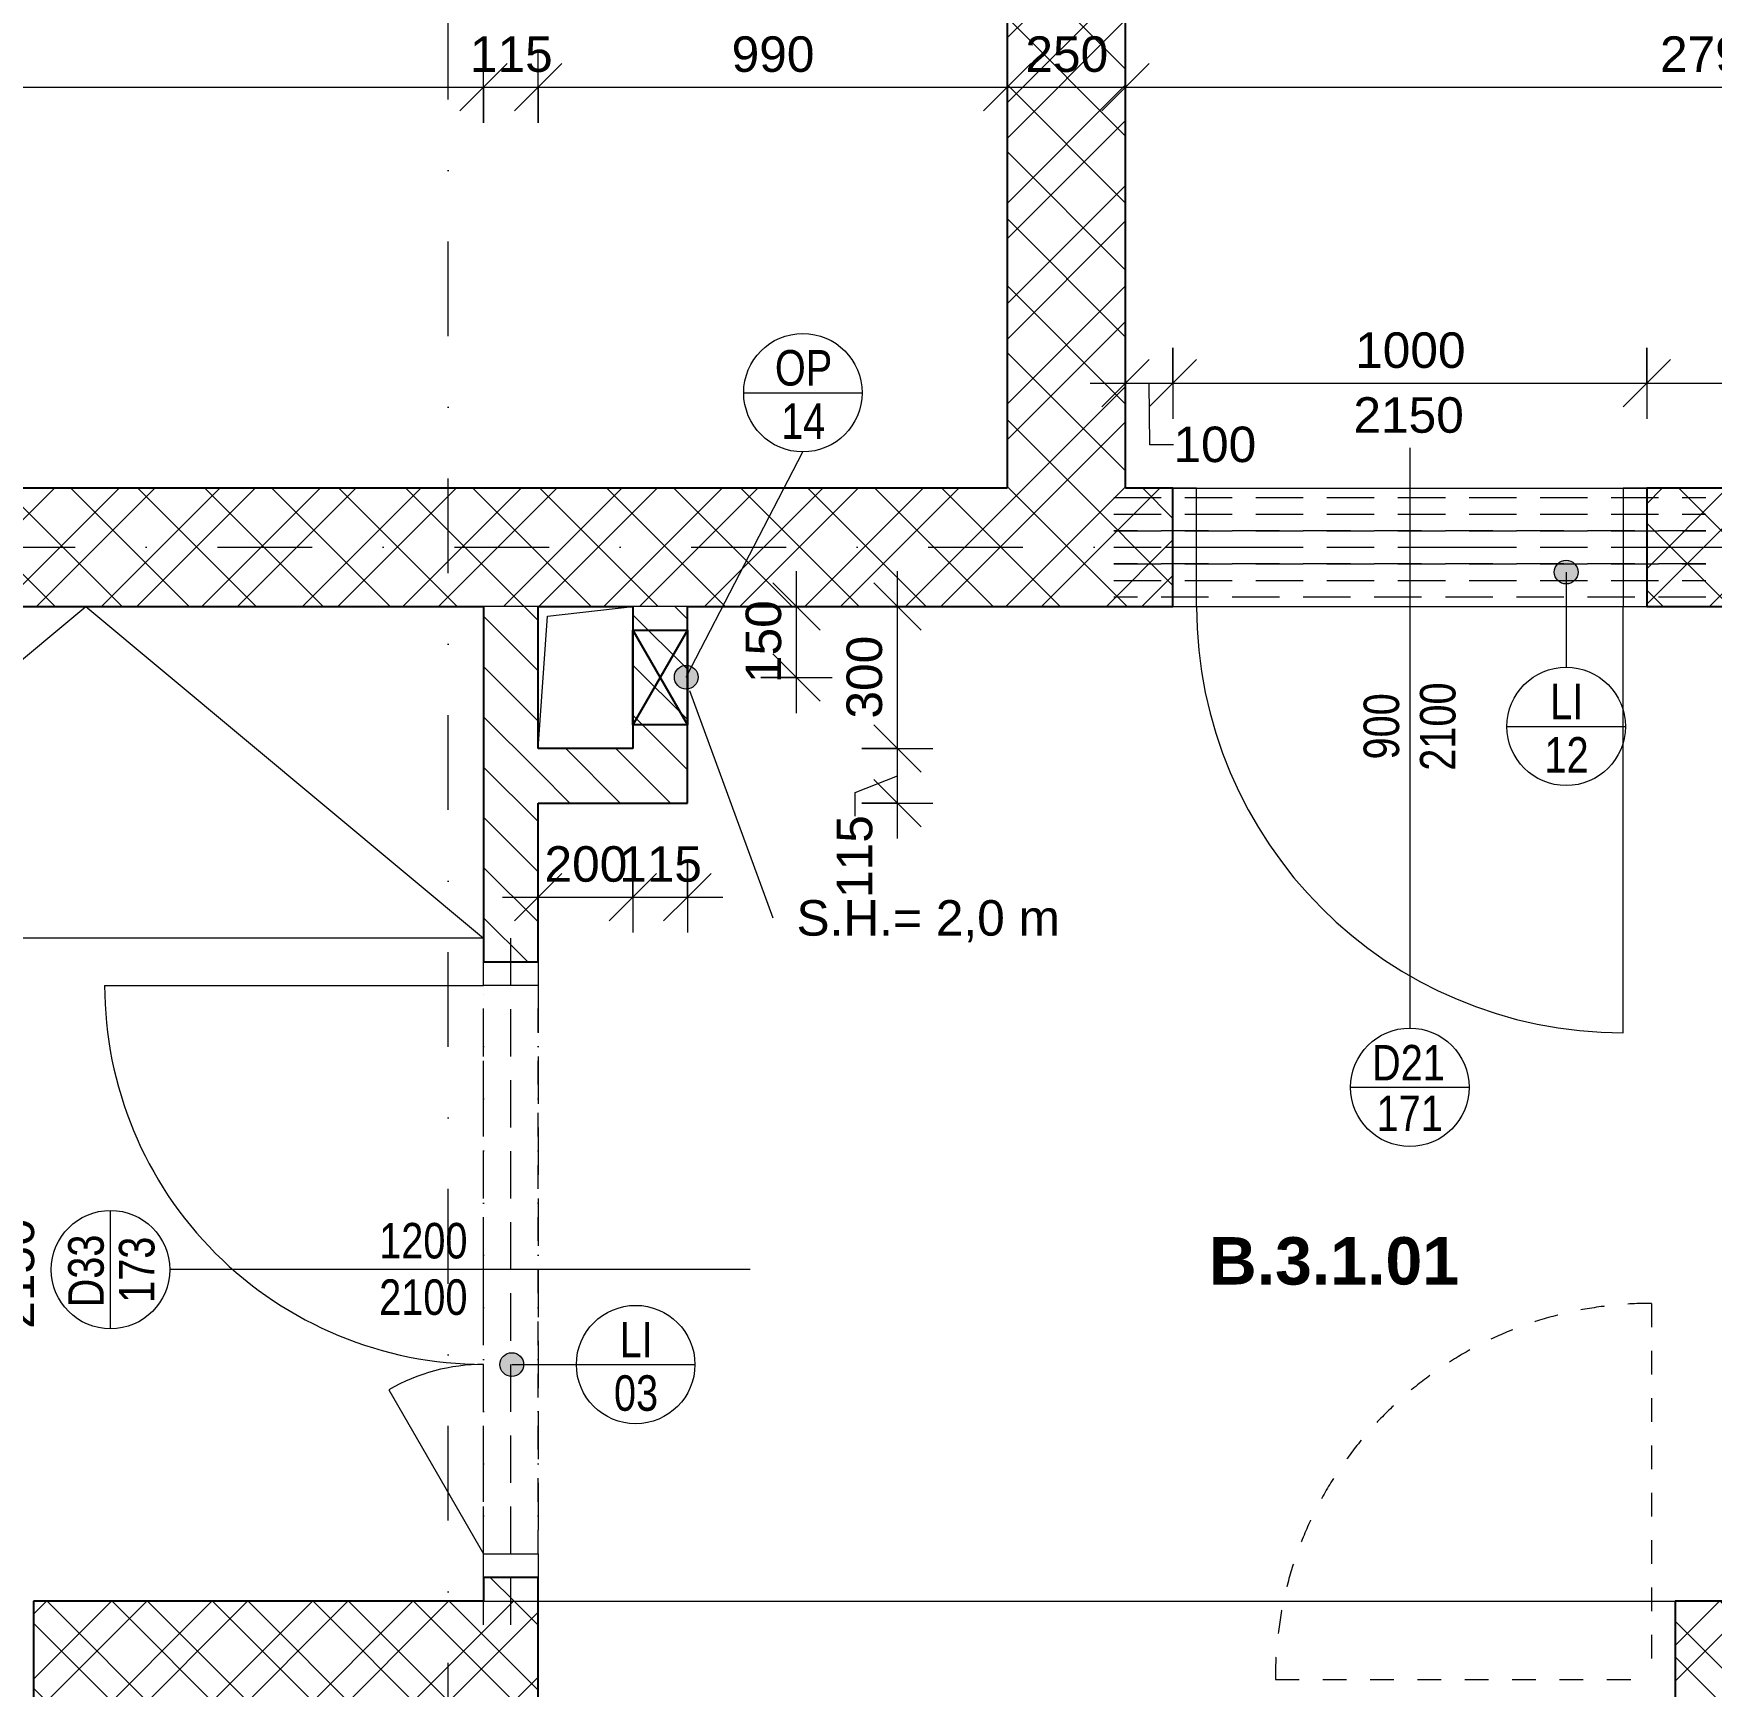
# Model space of a CAD drawing. Header units: millimetres. Extents: x -8380 to 43341, y -2985 to 58543.
# Drawn here: x 896 to 4437, y 48398 to 51887 of the extents above; entities that cross this region are included whole.
import ezdxf

# ---------------------------------------------------------------- set-up
doc = ezdxf.new("R2010")
doc.units = ezdxf.units.MM
for name, pattern in [('HA_Dash_2mm-S1mm', [100, 50, -50]), ('HA_Dash_3mm-S1mm', [150, 100, -50]), ('HA_DashDot_10mm-S3mm', [500, 200, -150, 0, -150]), ('HA_DashDot_2_2mm-S0_6mm', [110, 50, -30, 0, -30])]:
    doc.linetypes.add(name, pattern=pattern)
for name, color, linetype, lineweight in [('A-____-____-DIMS', 9, 'Continuous', 5), ('A-____-____-DIMS-50', 9, 'Continuous', 5), ('A-AREA-____-IDEN', 9, 'Continuous', 9), ('A-DETL-____-OTLN', 9, 'Continuous', 25), ('A-DETL-GENF-OTLN', 9, 'Continuous', 9), ('A-DOOR-____-IDEN', 9, 'Continuous', 9), ('A-DOOR-____-MCUT', 9, 'HA_DashDot_2_2mm-S0_6mm', 9), ('A-DOOR-____-OTLN', 9, 'Continuous', 9), ('A-DOOR-FRAM-MCUT', 9, 'Continuous', 9), ('A-GENM-____-HDLN', 9, 'HA_Dash_3mm-S1mm', 9), ('A-GENM-____-IDEN', 9, 'Continuous', 9), ('A-GENM-____-OTLN', 9, 'Continuous', 9), ('A-WALL-____-MCUT', 9, 'Continuous', 25), ('A-WALL-____-OTLN', 9, 'Continuous', 9), ('A-WALL-____-PATT', 9, 'Continuous', 25), ('G-____-____-TEXT', 9, 'Continuous', 5), ('I-FURN-____-OTLN', 9, 'Continuous', 9), ('I-WALL-____-MCUT', 9, 'Continuous', 25), ('S-GRID-____-OTLN', 9, 'Continuous', 5)]:
    doc.layers.add(name, color=color, linetype=linetype, lineweight=lineweight)
doc.styles.add('Arial_1', font='arial.ttf', dxfattribs={"height": 75})
doc.styles.add('Arial_2', font='arial.ttf', dxfattribs={"width": 0.8, "height": 75})
doc.styles.add('Arial_B', font='arialbd.ttf', dxfattribs={"height": 100})
doc.dimstyles.new('Inner_Dimensions', dxfattribs={"dimscale": 304.8, "dimtxt": 76.519455, "dimasz": 0.328084, "dimexe": 0.246063, "dimexo": 0.0625, "dimgap": 0.032808, "dimtad": 1, "dimdec": 0, "dimzin": 0, "dimdsep": 46, "dimtxsty": 'Arial_1', "dimblk1": 'OBLIQUE', "dimblk2": 'OBLIQUE', "dimsah": 1, "dimcen": 0.09, "dimdle": 0.246063, "dimazin": 0, "dimtfac": 1, "dimtdec": 4, "dimtix": 1, "dimtmove": 2, "dimatfit": 3, "dimfxl": 0.246063, "dimfxlon": 1, "dimtvp": 1, "dimtolj": 1, "dimtzin": 0, "dimlwd": 9, "dimlwe": 9, "dimarcsym": 2})
doc.dimstyles.new('Inner_Dimensions_1', dxfattribs={"dimscale": 304.8, "dimtxt": 76.519455, "dimasz": 0.328084, "dimexe": 0.246063, "dimexo": 0.0625, "dimgap": 0.032808, "dimtad": 1, "dimdec": 0, "dimzin": 0, "dimdsep": 46, "dimtxsty": 'Arial_1', "dimblk1": 'OBLIQUE', "dimblk2": 'OBLIQUE', "dimsah": 1, "dimcen": 0.09, "dimdle": 0.246063, "dimazin": 0, "dimtfac": 1, "dimtdec": 4, "dimtix": 1, "dimtmove": 0, "dimatfit": 3, "dimfxl": 0.246063, "dimfxlon": 1, "dimtvp": 1, "dimtolj": 1, "dimtzin": 0, "dimlwd": 9, "dimlwe": 9, "dimarcsym": 2})
doc.dimstyles.new('Inner_Dimensions_2', dxfattribs={"dimscale": 304.8, "dimtxt": 76.519455, "dimasz": 0.328084, "dimexe": 0.246063, "dimexo": 0.0625, "dimgap": 0.032808, "dimtad": 1, "dimdec": 0, "dimzin": 0, "dimdsep": 46, "dimtxsty": 'Arial_1', "dimblk1": 'OBLIQUE', "dimblk2": 'OBLIQUE', "dimsah": 1, "dimcen": 0.09, "dimdle": 0.246063, "dimazin": 0, "dimtfac": 1, "dimtdec": 4, "dimtix": 1, "dimtmove": 1, "dimatfit": 3, "dimfxl": 0.246063, "dimfxlon": 1, "dimtvp": 1, "dimtolj": 1, "dimtzin": 0, "dimlwd": 9, "dimlwe": 9, "dimarcsym": 2})
pattern_1 = [(45, (0, 0), (-106.066, 106.066), []), (45, (75, 0), (-106.066, 106.066), []), (315, (0, 0), (70.71068, 70.71068), [])]
pattern_2 = [(135, (0, 0), (-53.03301, -53.03301), [])]

# ---------------------------------------------------------------- blocks, each defined once
blk = doc.blocks.new('HA_DR_Single_Swing_Solid - In_BJ_900x2100_Vstupni-2124296-DPS_3NP - B')
at = {"layer": 'A-DOOR-____-MCUT'}
for p, q in [((-450, 125), (450, 125)), ((-450, -125), (450, -125))]:
    blk.add_line(p, q, dxfattribs=at)
at = {"layer": 'A-DOOR-____-OTLN'}
for p, q in [((-500, 125), (500, 125)), ((-500, -125), (500, -125))]:
    blk.add_line(p, q, dxfattribs=at)
at = {"layer": 'A-DOOR-____-OTLN', "lineweight": 5}
blk.add_line((450, -1025), (450, -125), dxfattribs=at)
blk.add_arc((450, -125), 900, 180, 270, dxfattribs=at)
at = {"layer": 'A-DOOR-FRAM-MCUT'}
for p, q in [((-450, 125), (-500, 125)), ((-450, -125), (-450, 125)), ((500, 125), (450, 125)), ((450, 125), (450, -125)), ((-500, -125), (-450, -125)), ((450, -125), (500, -125))]:
    blk.add_line(p, q, dxfattribs=at)
blk = doc.blocks.new('HA_DR_Double_Swing_Solid - In_BJ_1200x2100_800-1670814-DPS_3NP - B')
at = {"layer": 'A-DOOR-____-MCUT'}
for p, q in [((-600, 57.5), (600, 57.5)), ((-600, -57.5), (600, -57.5))]:
    blk.add_line(p, q, dxfattribs=at)
at = {"layer": 'A-DOOR-____-OTLN', "lineweight": 5}
for p, q in [((600, 857.5), (600, 57.5)), ((-253.6, 257.5), (-600, 57.5))]:
    blk.add_line(p, q, dxfattribs=at)
for centre, radius, start, end in [((600, 57.5), 800, 90, 180), ((-600, 57.5), 400, 360, 30)]:
    blk.add_arc(centre, radius, start, end, dxfattribs=at)
at = {"layer": 'A-DOOR-FRAM-MCUT'}
for p, q in [((-650, 57.5), (-600, 57.5)), ((-600, 57.5), (-600, -57.5)), ((600, 57.5), (650, 57.5)), ((600, -57.5), (600, 57.5)), ((-600, -57.5), (-650, -57.5)), ((650, -57.5), (600, -57.5))]:
    blk.add_line(p, q, dxfattribs=at)
blk = doc.blocks.new('NAB_Šatní_skříň_ADNS - 700x2000xšířka-2142803-DPS_3NP - B')
at = {"layer": 'I-FURN-____-OTLN'}
for p, q in [((0, -700), (840, 0)), ((840, 0), (1680, -700)), ((1680, -700), (0, -700))]:
    blk.add_line(p, q, dxfattribs=at)
blk = doc.blocks.new('ABMV_CW_Single_Swing_Generic - Ex_Glass_SKLOPNE-1863490-DPS_3NP - B')
at = {"layer": 'A-DOOR-____-OTLN', "linetype": 'HA_Dash_2mm-S1mm', "lineweight": 5}
for p in [(396.9375, 823.875), (-396.9375, 30)]:
    blk.add_line(p, (396.9375, 30), dxfattribs=at)
blk.add_arc((396.9375, 30), 793.875, 90, 180, dxfattribs=at)
blk = doc.blocks.new('HA_GM_Shaft_Rectangle - Default-2138721-DPS_3NP - B')
at = {"layer": 'A-DETL-GENF-OTLN'}
for p, q in [((20, -20), (200, 0)), ((0, -300), (20, -20))]:
    blk.add_line(p, q, dxfattribs=at)
at = {"layer": 'A-GENM-____-OTLN'}
for p, q in [((0, -300), (0, 0)), ((0, 0), (200, 0)), ((200, 0), (200, -300)), ((200, -300), (0, -300))]:
    blk.add_line(p, q, dxfattribs=at)
blk = doc.blocks.new('TB_Porotherm KP11_5_1500mm - TB_Porotherm KP11_5_1500mm-1920557-DPS_3NP - B')
at = {"layer": 'A-GENM-____-HDLN'}
for p, q in [((-750, 57.5), (750, 57.5)), ((-750, 0), (750, 0)), ((750, -57.5), (-750, -57.5))]:
    blk.add_line(p, q, dxfattribs=at)
blk = doc.blocks.new('TB_Porotherm KP7_1250mm - TB_Porotherm KP7_1250mm-1913705-DPS_3NP - B')
at = {"layer": 'A-GENM-____-HDLN'}
for p, q in [((-625, 35), (625, 35)), ((-625, 0), (625, 0)), ((625, -35), (-625, -35))]:
    blk.add_line(p, q, dxfattribs=at)
blk = doc.blocks.new('DIMBLOCK23-DPS_3NP - B')
at = {"layer": 'A-____-____-DIMS-50', "lineweight": 9}
for p, q in [((-939.3, 51849.1), (-939.3, 51699.1)), ((-939.3, 51774.1), (-939.3, 51849.1)), ((-939.3, 51774.1), (-889.3, 51824.1)), ((1845.7, 51699.1), (1845.7, 51849.1)), ((1845.7, 51774.1), (1895.7, 51824.1)), ((-939.3, 51774.1), (-989.3, 51724.1)), ((-939.3, 51774.1), (1845.7, 51774.1)), ((1845.7, 51774.1), (1795.7, 51724.1)), ((1845.7, 51774.1), (1845.7, 51699.1))]:
    blk.add_line(p, q, dxfattribs=at)
at = {"layer": 'A-____-____-DIMS-50', "color": 0, "lineweight": 9, "insert": (337.8, 51881.5), "char_height": 75, "width": 276.883, "attachment_point": 1, "line_spacing_factor": 0.941778, "style": 'Arial_1'}
blk.add_mtext('2785', dxfattribs=at)
blk = doc.blocks.new('_Oblique')
at = {"color": 0, "linetype": 'ByBlock', "lineweight": -2}
blk.add_line((-0.5, -0.5), (0.5, 0.5), dxfattribs=at)
blk = doc.blocks.new('DIMBLOCK24-DPS_3NP - B')
at = {"layer": 'A-____-____-DIMS-50', "lineweight": 9}
for p, q in [((1845.7, 51699.1), (1845.7, 51849.1)), ((1845.7, 51774.1), (1895.7, 51824.1)), ((1960.7, 51699.1), (1960.7, 51849.1)), ((1960.7, 51774.1), (2010.7, 51824.1)), ((1845.7, 51774.1), (1795.7, 51724.1)), ((1845.7, 51774.1), (1960.7, 51774.1)), ((1845.7, 51774.1), (1845.7, 51699.1)), ((1960.7, 51774.1), (1910.7, 51724.1)), ((1960.7, 51774.1), (1960.7, 51699.1))]:
    blk.add_line(p, q, dxfattribs=at)
at = {"layer": 'A-____-____-DIMS-50', "color": 0, "lineweight": 9, "insert": (1816.7, 51881.5), "char_height": 75, "width": 207.662, "attachment_point": 1, "line_spacing_factor": 0.941778, "style": 'Arial_1'}
blk.add_mtext('115', dxfattribs=at)
blk = doc.blocks.new('DIMBLOCK25-DPS_3NP - B')
at = {"layer": 'A-____-____-DIMS-50', "lineweight": 9}
for p, q in [((1960.7, 51699.1), (1960.7, 51849.1)), ((1960.7, 51774.1), (2010.7, 51824.1)), ((2950.7, 51849.1), (2950.7, 51699.1)), ((2950.7, 51774.1), (2950.7, 51849.1)), ((2950.7, 51774.1), (3000.7, 51824.1)), ((1960.7, 51774.1), (1910.7, 51724.1)), ((1960.7, 51774.1), (2950.7, 51774.1)), ((1960.7, 51774.1), (1960.7, 51699.1)), ((2950.7, 51774.1), (2900.7, 51724.1))]:
    blk.add_line(p, q, dxfattribs=at)
at = {"layer": 'A-____-____-DIMS-50', "color": 0, "lineweight": 9, "insert": (2369.2, 51881.5), "char_height": 75, "width": 207.662, "attachment_point": 1, "line_spacing_factor": 0.941778, "style": 'Arial_1'}
blk.add_mtext('990', dxfattribs=at)
blk = doc.blocks.new('DIMBLOCK26-DPS_3NP - B')
at = {"layer": 'A-____-____-DIMS-50', "lineweight": 9}
for p, q in [((2950.7, 51849.1), (2950.7, 51699.1)), ((2950.7, 51774.1), (2950.7, 51849.1)), ((2950.7, 51774.1), (3000.7, 51824.1)), ((3200.7, 51849.1), (3200.7, 51699.1)), ((3200.7, 51774.1), (3200.7, 51849.1)), ((3200.7, 51774.1), (3250.7, 51824.1)), ((2950.7, 51774.1), (2900.7, 51724.1)), ((2950.7, 51774.1), (3200.7, 51774.1)), ((3200.7, 51774.1), (3150.7, 51724.1))]:
    blk.add_line(p, q, dxfattribs=at)
at = {"layer": 'A-____-____-DIMS-50', "color": 0, "lineweight": 9, "insert": (2989.2, 51881.5), "char_height": 75, "width": 207.662, "attachment_point": 1, "line_spacing_factor": 0.941778, "style": 'Arial_1'}
blk.add_mtext('250', dxfattribs=at)
blk = doc.blocks.new('DIMBLOCK27-DPS_3NP - B')
at = {"layer": 'A-____-____-DIMS-50', "lineweight": 9}
for p, q in [((3200.7, 51849.1), (3200.7, 51699.1)), ((3200.7, 51774.1), (3200.7, 51849.1)), ((3200.7, 51774.1), (3250.7, 51824.1)), ((5990.7, 51849.1), (5990.7, 51699.1)), ((5990.7, 51774.1), (5990.7, 51849.1)), ((5990.7, 51774.1), (6040.7, 51824.1)), ((3200.7, 51774.1), (3150.7, 51724.1)), ((3200.7, 51774.1), (5990.7, 51774.1)), ((5990.7, 51774.1), (5940.7, 51724.1))]:
    blk.add_line(p, q, dxfattribs=at)
at = {"layer": 'A-____-____-DIMS-50', "color": 0, "lineweight": 9, "insert": (4328.8, 51881.5), "char_height": 75, "width": 276.883, "attachment_point": 1, "line_spacing_factor": 0.941778, "style": 'Arial_1'}
blk.add_mtext('2790', dxfattribs=at)
blk = doc.blocks.new('HA_TAG_Door_TypeMark_wDimensions - Scale50_Right with Bouble-921060-DPS_3NP - B')
at = {"layer": 'A-DOOR-____-IDEN'}
for p, q in [((0, 5), (0, -19.5)), ((-2.5, -22), (2.5, -22))]:
    blk.add_line(p, q, dxfattribs=at)
blk.add_circle((0, -22), 2.5, dxfattribs=at)
blk = doc.blocks.new('HA_TAG_Door_TypeMark_wDimensions - Scale50_Left with Bouble-921048-DPS_3NP - B')
at = {"layer": 'A-DOOR-____-IDEN'}
for p, q in [((-2.5, 22), (2.5, 22)), ((0, -5), (0, 19.5))]:
    blk.add_line(p, q, dxfattribs=at)
blk.add_circle((0, 22), 2.5, dxfattribs=at)
blk = doc.blocks.new('DIMBLOCK87-DPS_3NP - B')
at = {"layer": 'A-____-____-DIMS-50', "lineweight": 9}
for p, q in [((1960.7, 50139.3), (1960.7, 49989.3)), ((1960.7, 50064.3), (1960.7, 50139.3)), ((2160.7, 50139.3), (2160.7, 49989.3)), ((2160.7, 50064.3), (2160.7, 50139.3)), ((1960.7, 50064.3), (2010.7, 50114.3)), ((2160.7, 50064.3), (2210.7, 50114.3)), ((1885.7, 50064.3), (2160.7, 50064.3)), ((1960.7, 50064.3), (1910.7, 50014.3)), ((2160.7, 50064.3), (2110.7, 50014.3))]:
    blk.add_line(p, q, dxfattribs=at)
at = {"layer": 'A-____-____-DIMS-50', "color": 0, "lineweight": 9, "insert": (1974.2, 50171.7), "char_height": 75, "width": 207.662, "attachment_point": 1, "line_spacing_factor": 0.941778, "style": 'Arial_1'}
blk.add_mtext('200', dxfattribs=at)
blk = doc.blocks.new('DIMBLOCK88-DPS_3NP - B')
at = {"layer": 'A-____-____-DIMS-50', "lineweight": 9}
for p, q in [((2160.7, 50139.3), (2160.7, 49989.3)), ((2160.7, 50064.3), (2160.7, 50139.3)), ((2275.7, 50139.3), (2275.7, 49989.3)), ((2275.7, 50064.3), (2275.7, 50139.3)), ((2160.7, 50064.3), (2210.7, 50114.3)), ((2275.7, 50064.3), (2325.7, 50114.3)), ((2160.7, 50064.3), (2110.7, 50014.3)), ((2160.7, 50064.3), (2350.7, 50064.3)), ((2275.7, 50064.3), (2225.7, 50014.3))]:
    blk.add_line(p, q, dxfattribs=at)
at = {"layer": 'A-____-____-DIMS-50', "color": 0, "lineweight": 9, "insert": (2131.7, 50171.7), "char_height": 75, "width": 207.662, "attachment_point": 1, "line_spacing_factor": 0.941778, "style": 'Arial_1'}
blk.add_mtext('115', dxfattribs=at)
blk = doc.blocks.new('DIMBLOCK89-DPS_3NP - B')
at = {"layer": 'A-____-____-DIMS-50', "lineweight": 9}
for p, q in [((2719, 50377.7), (2669, 50427.7)), ((2644, 50377.7), (2794, 50377.7)), ((2719, 50377.7), (2644, 50377.7)), ((2719, 50187.7), (2719, 50377.7)), ((2719, 50377.7), (2769, 50327.7)), ((2629.6, 50285.4), (2719, 50320.2)), ((2719, 50262.7), (2669, 50312.7)), ((2629.6, 50235.4), (2629.6, 50285.4)), ((2644, 50262.7), (2794, 50262.7)), ((2719, 50262.7), (2644, 50262.7)), ((2719, 50262.7), (2769, 50212.7))]:
    blk.add_line(p, q, dxfattribs=at)
at = {"layer": 'A-____-____-DIMS-50', "color": 0, "lineweight": 9, "insert": (2591, 50062.4), "char_height": 75, "width": 207.662, "attachment_point": 1, "rotation": 90, "line_spacing_factor": 0.941778, "style": 'Arial_1'}
blk.add_mtext('115', dxfattribs=at)
blk = doc.blocks.new('DIMBLOCK90-DPS_3NP - B')
at = {"layer": 'A-____-____-DIMS-50', "lineweight": 9}
for p, q in [((2719, 50377.7), (2719, 50752.7)), ((2719, 50677.7), (2669, 50727.7)), ((2644, 50677.7), (2794, 50677.7)), ((2719, 50677.7), (2644, 50677.7)), ((2719, 50677.7), (2769, 50627.7)), ((2719, 50377.7), (2669, 50427.7)), ((2644, 50377.7), (2794, 50377.7)), ((2719, 50377.7), (2644, 50377.7)), ((2719, 50377.7), (2769, 50327.7))]:
    blk.add_line(p, q, dxfattribs=at)
at = {"layer": 'A-____-____-DIMS-50', "color": 0, "lineweight": 9, "insert": (2611.7, 50441.2), "char_height": 75, "width": 207.662, "attachment_point": 1, "rotation": 90, "line_spacing_factor": 0.941778, "style": 'Arial_1'}
blk.add_mtext('300', dxfattribs=at)
blk = doc.blocks.new('DIMBLOCK121-DPS_3NP - B')
at = {"layer": 'A-____-____-DIMS-50', "lineweight": 9}
for p, q in [((3200.7, 51224.1), (3200.7, 51074.1)), ((3200.7, 51149.1), (3200.7, 51224.1)), ((3300.7, 51224.1), (3300.7, 51074.1)), ((3300.7, 51149.1), (3300.7, 51224.1)), ((3200.7, 51149.1), (3250.7, 51199.1)), ((3300.7, 51149.1), (3350.7, 51199.1)), ((3125.7, 51149.1), (3300.7, 51149.1)), ((3200.7, 51149.1), (3150.7, 51099.1)), ((3251.7, 51019.1), (3250.7, 51149.1)), ((3300.7, 51149.1), (3250.7, 51099.1)), ((3301.7, 51019.1), (3251.7, 51019.1))]:
    blk.add_line(p, q, dxfattribs=at)
at = {"layer": 'A-____-____-DIMS-50', "color": 0, "lineweight": 9, "insert": (3301.7, 51057.6), "char_height": 75, "width": 207.662, "attachment_point": 1, "line_spacing_factor": 0.941778, "style": 'Arial_1'}
blk.add_mtext('100', dxfattribs=at)
blk = doc.blocks.new('DIMBLOCK122-DPS_3NP - B')
at = {"layer": 'A-____-____-DIMS-50', "lineweight": 9}
for p, q in [((3300.7, 51224.1), (3300.7, 51074.1)), ((3300.7, 51149.1), (3300.7, 51224.1)), ((4300.7, 51224.1), (4300.7, 51074.1)), ((4300.7, 51149.1), (4300.7, 51224.1)), ((3300.7, 51149.1), (3350.7, 51199.1)), ((4300.7, 51149.1), (4350.7, 51199.1)), ((3300.7, 51149.1), (3250.7, 51099.1)), ((3300.7, 51149.1), (4300.7, 51149.1)), ((4300.7, 51149.1), (4250.7, 51099.1))]:
    blk.add_line(p, q, dxfattribs=at)
at = {"layer": 'A-____-____-DIMS-50', "color": 0, "lineweight": 9, "insert": (3685.3, 51256.5), "char_height": 75, "width": 276.883, "attachment_point": 1, "line_spacing_factor": 0.941778, "style": 'Arial_1'}
blk.add_mtext('1000', dxfattribs=at)
blk = doc.blocks.new('DIMBLOCK123-DPS_3NP - B')
at = {"layer": 'A-____-____-DIMS-50', "lineweight": 9}
for p, q in [((4300.7, 51224.1), (4300.7, 51074.1)), ((4300.7, 51149.1), (4300.7, 51224.1)), ((9975.7, 51224.1), (9975.7, 51074.1)), ((9975.7, 51149.1), (9975.7, 51224.1)), ((4300.7, 51149.1), (4350.7, 51199.1)), ((9975.7, 51149.1), (10025.7, 51199.1)), ((4300.7, 51149.1), (4250.7, 51099.1)), ((4300.7, 51149.1), (9975.7, 51149.1)), ((9975.7, 51149.1), (9925.7, 51099.1))]:
    blk.add_line(p, q, dxfattribs=at)
at = {"layer": 'A-____-____-DIMS-50', "color": 0, "lineweight": 9, "insert": (6876, 51256.5), "char_height": 75, "width": 276.883, "attachment_point": 1, "line_spacing_factor": 0.941778, "style": 'Arial_1'}
blk.add_mtext('5675', dxfattribs=at)
blk = doc.blocks.new('HA_TAG_GM_Products - Generic-588599-DPS_3NP - B')
at = {"layer": 'A-GENM-____-IDEN'}
blk.add_line((-2.5, 0), (2.5, 0), dxfattribs=at)
blk.add_circle((0, 0), 2.5, dxfattribs=at)
blk = doc.blocks.new('DIMBLOCK231-DPS_3NP - B')
at = {"layer": 'A-____-____-DIMS-50', "lineweight": 9}
for p, q in [((2506.1, 50452.7), (2506.1, 50752.7)), ((2506.1, 50677.7), (2456.1, 50727.7)), ((2431.1, 50677.7), (2581.1, 50677.7)), ((2506.1, 50677.7), (2431.1, 50677.7)), ((2506.1, 50677.7), (2556.1, 50627.7)), ((2506.1, 50527.7), (2456.1, 50577.7)), ((2431.1, 50527.7), (2581.1, 50527.7)), ((2506.1, 50527.7), (2431.1, 50527.7)), ((2506.1, 50527.7), (2556.1, 50477.7))]:
    blk.add_line(p, q, dxfattribs=at)
at = {"layer": 'A-____-____-DIMS-50', "color": 0, "lineweight": 9, "insert": (2398.7, 50516.2), "char_height": 75, "width": 207.662, "attachment_point": 1, "rotation": 90, "line_spacing_factor": 0.941778, "style": 'Arial_1'}
blk.add_mtext('150', dxfattribs=at)

msp = doc.modelspace()

# ---------------------------------------------------------------- hatches: boundary and pattern name
at = {"layer": 'A-GENM-____-IDEN'}
h = msp.add_hatch(color=256, dxfattribs=at)
edge = h.paths.add_edge_path()
edge.add_arc((4130.7, 50750.4), 25, 0, 360)
h = msp.add_hatch(color=256, dxfattribs=at)
edge = h.paths.add_edge_path()
edge.add_arc((2273.3, 50528.5), 25, 0, 360)
h = msp.add_hatch(color=256, dxfattribs=at)
edge = h.paths.add_edge_path()
edge.add_arc((1905.2, 49077.3), 25, 0, 360)
at = {"layer": 'A-WALL-____-PATT', "lineweight": 5}
h = msp.add_hatch(dxfattribs=at)
h.set_pattern_fill('FP_5', color=256, style=0, pattern_type=2)
h.set_pattern_definition(pattern_1)
h.paths.add_polyline_path([(3200.7, 50927.7), (3200.7, 55092.7), (2950.7, 55092.7), (2950.7, 50927.7)])
h.paths.add_polyline_path([(2950.7, 55522.8), (3200.7, 55522.8), (3200.7, 55572.7), (2950.7, 55572.7), (2950.7, 55560.2)])
h = msp.add_hatch(dxfattribs=at)
h.set_pattern_fill('FP_5', color=256, style=0, pattern_type=2)
h.set_pattern_definition(pattern_1)
h.paths.add_polyline_path([(14740.7, 50677.7), (15565.7, 50677.7), (15565.7, 50927.7), (10975.7, 50927.7), (10975.7, 50677.7), (14295.7, 50677.7)])
h.paths.add_polyline_path([(9975.7, 50677.7), (9975.7, 50927.7), (4300.7, 50927.7), (4300.7, 50677.7), (8925.7, 50677.7)])
h.paths.add_polyline_path([(2275.7, 50677.7), (3300.7, 50677.7), (3300.7, 50927.7), (-804.3, 50927.7), (-804.3, 50677.7), (2160.7, 50677.7)])
h = msp.add_hatch(dxfattribs=at)
h.set_pattern_fill('FP_6', color=256, style=0, pattern_type=2)
h.set_pattern_definition(pattern_2)
h.paths.add_polyline_path([(1845.7, 48577.7), (1960.7, 48577.7), (1960.7, 48627.7), (1845.7, 48627.7)])
h.paths.add_polyline_path([(1845.7, 49927.7), (1960.7, 49927.7), (1960.7, 50677.7), (1845.7, 50677.7)])
h = msp.add_hatch(dxfattribs=at)
h.set_pattern_fill('FP_6', color=256, style=0, pattern_type=2)
h.set_pattern_definition(pattern_2)
h.paths.add_polyline_path([(2160.7, 50377.7), (2275.7, 50377.7), (2275.7, 50677.7), (2160.7, 50677.7)])
h = msp.add_hatch(dxfattribs=at)
h.set_pattern_fill('FP_6', color=256, style=0, pattern_type=2)
h.set_pattern_definition(pattern_2)
h.paths.add_polyline_path([(1960.7, 50262.7), (2275.7, 50262.7), (2275.7, 50377.7), (1960.7, 50377.7)])
h = msp.add_hatch(dxfattribs=at)
h.set_pattern_fill('FP_2', color=256, style=0, pattern_type=2)
h.set_pattern_definition([(45, (0, 0), (-106.066, 106.066), []), (45, (75, 0), (-106.066, 106.066), []), (315, (0, 0), (106.066, 106.066), []), (315, (75, 0), (106.066, 106.066), [])])
h.paths.add_polyline_path([(12960.7, 48137.7), (13005.7, 48137.7), (13005.7, 48577.7), (12410.7, 48577.7), (12410.7, 48137.7), (12895.2, 48137.7)])
h.paths.add_polyline_path([(10011.2, 48137.7), (10011.2, 48577.7), (4360.7, 48577.7), (4360.7, 48137.7), (8362.2, 48137.7)])
h.paths.add_polyline_path([(895.7, 48137.7), (1960.7, 48137.7), (1960.7, 48577.7), (895.7, 48577.7)])

# ---------------------------------------------------------------- linework, layer by layer
at = {"layer": 'A-DETL-____-OTLN'}
for p, q in [((2160.7, 50427.7), (2160.7, 50627.7)), ((2160.7, 50627.7), (2275.7, 50627.7)), ((2275.7, 50627.7), (2160.7, 50427.7)), ((2160.7, 50627.7), (2275.7, 50427.7)), ((2275.7, 50627.7), (2275.7, 50427.7)), ((2275.7, 50427.7), (2160.7, 50427.7))]:
    msp.add_line(p, q, dxfattribs=at)
at = {"layer": 'A-GENM-____-IDEN'}
for p, q in [((2273.3, 50528.5), (2519.6, 51004.1)), ((4130.7, 50750.4), (4130.7, 50549.6)), ((1905.2, 49077.3), (2041.6, 49077.3))]:
    msp.add_line(p, q, dxfattribs=at)
for centre in [(4130.7, 50750.4), (2273.3, 50528.5), (1905.2, 49077.3)]:
    msp.add_circle(centre, 25, dxfattribs=at)
at = {"layer": 'A-WALL-____-MCUT', "lineweight": 9}
for p, q in [((1960.7, 50677.7), (1845.7, 50677.7)), ((2275.7, 50677.7), (2160.7, 50677.7)), ((1845.7, 48577.7), (1960.7, 48577.7))]:
    msp.add_line(p, q, dxfattribs=at)
at = {"layer": 'A-WALL-____-MCUT'}
for p, q in [((1845.7, 48577.7), (895.7, 48577.7)), ((895.7, 48577.7), (895.7, 48077.7)), ((1960.7, 48137.7), (1960.7, 48577.7)), ((5415.7, 48577.7), (4360.7, 48577.7)), ((4360.7, 48577.7), (4360.7, 48092.7))]:
    msp.add_line(p, q, dxfattribs=at)
at = {"layer": 'A-WALL-____-OTLN'}
msp.add_line((1960.7, 48577.7), (4360.7, 48577.7), dxfattribs=at)
at = {"layer": 'G-____-____-TEXT', "color": 250, "lineweight": 9}
msp.add_line((2279.9, 50500.3), (2456.1, 50020.3), dxfattribs=at)
at = {"layer": 'I-WALL-____-MCUT'}
for p, q in [((2950.7, 55092.7), (2950.7, 50927.7)), ((3200.7, 50927.7), (3200.7, 52427.7)), ((2950.7, 50927.7), (-939.3, 50927.7)), ((3300.7, 50927.7), (3200.7, 50927.7)), ((3300.7, 50677.7), (3300.7, 50927.7)), ((9975.7, 50927.7), (4300.7, 50927.7)), ((4300.7, 50927.7), (4300.7, 50677.7)), ((165.7, 50677.7), (1845.7, 50677.7)), ((1845.7, 50677.7), (1845.7, 49927.7)), ((1960.7, 50677.7), (2160.7, 50677.7)), ((1960.7, 50377.7), (1960.7, 50677.7)), ((2160.7, 50677.7), (2160.7, 50377.7)), ((2275.7, 50262.7), (2275.7, 50677.7)), ((2275.7, 50677.7), (3300.7, 50677.7)), ((4300.7, 50677.7), (5415.7, 50677.7)), ((2160.7, 50377.7), (1960.7, 50377.7)), ((1960.7, 50262.7), (2275.7, 50262.7)), ((1960.7, 49927.7), (1960.7, 50262.7)), ((1845.7, 49927.7), (1960.7, 49927.7)), ((1960.7, 48627.7), (1845.7, 48627.7)), ((1845.7, 48627.7), (1845.7, 48577.7)), ((1960.7, 48577.7), (1960.7, 48627.7))]:
    msp.add_line(p, q, dxfattribs=at)
at = {"layer": 'S-GRID-____-OTLN', "linetype": 'HA_DashDot_10mm-S3mm', "lineweight": 9}
for p, q in [((1770.7, 37745.7), (1770.7, 56942.9)), ((-6717.8, 50802.7), (21438.5, 50802.7))]:
    msp.add_line(p, q, dxfattribs=at)

# ---------------------------------------------------------------- block references
at = {"layer": 'A-DOOR-____-IDEN', "xscale": 49.99999999999998, "yscale": 49.99999999999998, "zscale": 49.99999999999998}
msp.add_blockref('HA_TAG_Door_TypeMark_wDimensions - Scale50_Right with Bouble-921060-DPS_3NP - B', (3800.7, 50762.7), dxfattribs=at)
at = {"layer": 'A-DOOR-____-IDEN', "xscale": 49.99999999999998, "yscale": 49.99999999999998, "zscale": 49.99999999999998, "rotation": 89.99999999999991}
msp.add_blockref('HA_TAG_Door_TypeMark_wDimensions - Scale50_Left with Bouble-921048-DPS_3NP - B', (2158.2, 49277.7), dxfattribs=at)
at = {"layer": 'A-DOOR-____-OTLN'}
for name, p in [('HA_DR_Single_Swing_Solid - In_BJ_900x2100_Vstupni-2124296-DPS_3NP - B', (3800.7, 50802.7)), ('ABMV_CW_Single_Swing_Generic - Ex_Glass_SKLOPNE-1863490-DPS_3NP - B', (3913.8, 48382.7))]:
    msp.add_blockref(name, p, dxfattribs=at)
at = {"layer": 'A-DOOR-____-OTLN', "rotation": 90.00000000000018}
msp.add_blockref('HA_DR_Double_Swing_Solid - In_BJ_1200x2100_800-1670814-DPS_3NP - B', (1903.2, 49277.7), dxfattribs=at)
at = {"layer": 'A-GENM-____-IDEN', "xscale": 49.99999999999998, "yscale": 49.99999999999998, "zscale": 49.99999999999998}
for p in [(2519.6, 51129.1), (4130.7, 50424.6), (2166.6, 49077.3)]:
    msp.add_blockref('HA_TAG_GM_Products - Generic-588599-DPS_3NP - B', p, dxfattribs=at)
at = {"layer": 'A-GENM-____-OTLN'}
for p in [(3800.7, 50872.7), (3800.7, 50802.7), (3800.7, 50732.7)]:
    msp.add_blockref('TB_Porotherm KP7_1250mm - TB_Porotherm KP7_1250mm-1913705-DPS_3NP - B', p, dxfattribs=at)
at = {"layer": 'A-GENM-____-OTLN', "lineweight": 5}
msp.add_blockref('HA_GM_Shaft_Rectangle - Default-2138721-DPS_3NP - B', (1960.7, 50677.7), dxfattribs=at)
at = {"layer": 'A-GENM-____-OTLN', "rotation": 89.99999999999937}
msp.add_blockref('TB_Porotherm KP11_5_1500mm - TB_Porotherm KP11_5_1500mm-1920557-DPS_3NP - B', (1903.2, 49277.7), dxfattribs=at)
at = {"layer": 'I-FURN-____-OTLN'}
msp.add_blockref('NAB_Šatní_skříň_ADNS - 700x2000xšířka-2142803-DPS_3NP - B', (165.7, 50677.7), dxfattribs=at)

# ---------------------------------------------------------------- texts
at = {"layer": 'A-AREA-____-IDEN', "lineweight": 5, "insert": (3376.6, 49346.3), "char_height": 100, "width": 653.375, "attachment_point": 1, "style": 'Arial_B'}
msp.add_mtext('B.3.1.01', dxfattribs=at)
at = {"layer": 'A-DOOR-____-IDEN', "lineweight": 5, "char_height": 75, "attachment_point": 1}
for s, insert, width, style in [('2150', (3681.6, 51119.6), 288.607, 'Arial_1'), ('D21', (3720.9, 49752.1), 189.198, 'Arial_2'), ('171', (3730.5, 49645.1), 173.164, 'Arial_2'), ('1200', (1625.2, 49376.3), 230.886, 'Arial_2'), ('2100', (1625.2, 49257.2), 230.886, 'Arial_2')]:
    msp.add_mtext(s, dxfattribs=dict(at, insert=insert, width=width, style=style))
at = {"layer": 'A-DOOR-____-IDEN', "lineweight": 5, "char_height": 75, "attachment_point": 1, "rotation": 90}
for s, insert, width, style in [('2100', (3822.1, 50331), 230.886, 'Arial_2'), ('900', (3703.1, 50354.8), 173.164, 'Arial_2'), ('2150', (821.9, 49152.7), 288.607, 'Arial_1'), ('D33', (968.8, 49198), 189.198, 'Arial_2'), ('173', (1075.9, 49207.5), 173.164, 'Arial_2')]:
    msp.add_mtext(s, dxfattribs=dict(at, insert=insert, width=width, style=style))
at = {"layer": 'A-GENM-____-IDEN', "lineweight": 5, "char_height": 75, "attachment_point": 1, "style": 'Arial_2'}
for s, insert, width in [('OP', (2460.5, 51219.2), 147.51), ('14', (2473.7, 51106.5), 115.443), ('LI', (4096.9, 50514.7), 86.582), ('12', (4084.9, 50402), 115.443), ('LI', (2132.8, 49167.4), 86.582), ('03', (2120.8, 49054.7), 115.443)]:
    msp.add_mtext(s, dxfattribs=dict(at, insert=insert, width=width))
at = {"layer": 'G-____-____-TEXT', "color": 7, "lineweight": 9, "insert": (2506.1, 50057.8), "char_height": 75, "width": 685.443, "attachment_point": 1, "style": 'Arial_1'}
msp.add_mtext('S.H.= 2,0 m', dxfattribs=at)

# ---------------------------------------------------------------- dimensions: what is measured, and where the dimension line sits
at = {"layer": 'A-____-____-DIMS', "lineweight": 9}
for base, p1, p2, override, picture, middle in [((1845.7, 51774.1), (-939.3, 51849.1), (1845.7, 51699.1), {"dimpost": '<>', "dimfxl": 2789.036572}, 'DIMBLOCK23-DPS_3NP - B', (453.2, 51822.4)), ((1960.7, 51774.1), (1845.7, 51699.1), (1960.7, 51699.1), {"dimpost": '<>', "dimfxl": 115}, 'DIMBLOCK24-DPS_3NP - B', (1903.2, 51822.4)), ((2950.7, 51774.1), (1960.7, 51699.1), (2950.7, 51849.1), {"dimpost": '<>', "dimfxl": 1001.299156}, 'DIMBLOCK25-DPS_3NP - B', (2455.7, 51822.4)), ((3200.7, 51774.1), (2950.7, 51849.1), (3200.7, 51849.1), {"dimpost": '<>', "dimfxl": 250}, 'DIMBLOCK26-DPS_3NP - B', (3075.7, 51822.4)), ((4300.7, 51149.1), (3300.7, 51224.1), (4300.7, 51224.1), {"dimpost": '<>', "dimfxl": 1000}, 'DIMBLOCK122-DPS_3NP - B', (3800.7, 51197.4)), ((2160.7, 50064.3), (1960.7, 50139.3), (2160.7, 50139.3), {"dimpost": '<>', "dimfxl": 200}, 'DIMBLOCK87-DPS_3NP - B', (2060.7, 50112.6)), ((2275.7, 50064.3), (2160.7, 50139.3), (2275.7, 50139.3), {"dimpost": '<>', "dimfxl": 115}, 'DIMBLOCK88-DPS_3NP - B', (2218.2, 50112.6))]:
    dim = msp.add_linear_dim(base=base, p1=p1, p2=p2, dimstyle='Inner_Dimensions_1', override=override, dxfattribs=at)
    dim.commit()
    dim.dimension.update_dxf_attribs({"geometry": picture, "text_midpoint": middle})
dim = msp.add_linear_dim(base=(5990.7, 51774.1), p1=(3200.7, 51849.1), p2=(5990.7, 51849.1), dimstyle='Inner_Dimensions', override={"dimpost": '<>', "dimfxl": 2790}, dxfattribs=at)
dim.commit()
dim.dimension.update_dxf_attribs({"geometry": 'DIMBLOCK27-DPS_3NP - B', "text_midpoint": (4467.3, 51831.5), "dimtype": 160, "text_rotation": 360})
for base, p1, p2, dimstyle, override, picture, middle in [((9975.7, 51149.1), (4300.7, 51224.1), (9975.7, 51224.1), 'Inner_Dimensions', {"dimpost": '<>', "dimfxl": 5675}, 'DIMBLOCK123-DPS_3NP - B', (7014.5, 51206.5)), ((3300.7, 51149.1), (3200.7, 51224.1), (3300.7, 51224.1), 'Inner_Dimensions_2', {"dimpost": '<>', "dimfxl": 100}, 'DIMBLOCK121-DPS_3NP - B', (3405.6, 51007.6))]:
    dim = msp.add_linear_dim(base=base, p1=p1, p2=p2, dimstyle=dimstyle, override=override, dxfattribs=at)
    dim.commit()
    dim.dimension.update_dxf_attribs({"geometry": picture, "text_midpoint": middle, "dimtype": 160})
for base, p1, p2, override, picture, middle in [((2506.1, 50677.7), (2431.1, 50527.7), (2431.1, 50677.7), {"dimpost": '<>', "dimfxl": 150}, 'DIMBLOCK231-DPS_3NP - B', (2457.8, 50602.7)), ((2719, 50677.7), (2644, 50377.7), (2644, 50677.7), {"dimpost": '<>', "dimfxl": 300}, 'DIMBLOCK90-DPS_3NP - B', (2670.7, 50527.7))]:
    dim = msp.add_linear_dim(base=base, p1=p1, p2=p2, angle=90, dimstyle='Inner_Dimensions_1', override=override, dxfattribs=at)
    dim.commit()
    dim.dimension.update_dxf_attribs({"geometry": picture, "text_midpoint": middle})
dim = msp.add_linear_dim(base=(2719, 50377.7), p1=(2644, 50262.7), p2=(2644, 50377.7), angle=90, dimstyle='Inner_Dimensions_2', override={"dimpost": '<>', "dimfxl": 115}, dxfattribs=at)
dim.commit()
dim.dimension.update_dxf_attribs({"geometry": 'DIMBLOCK89-DPS_3NP - B', "text_midpoint": (2641, 50166.2), "dimtype": 160, "text_rotation": 90})

doc.saveas('drawing.dxf')
